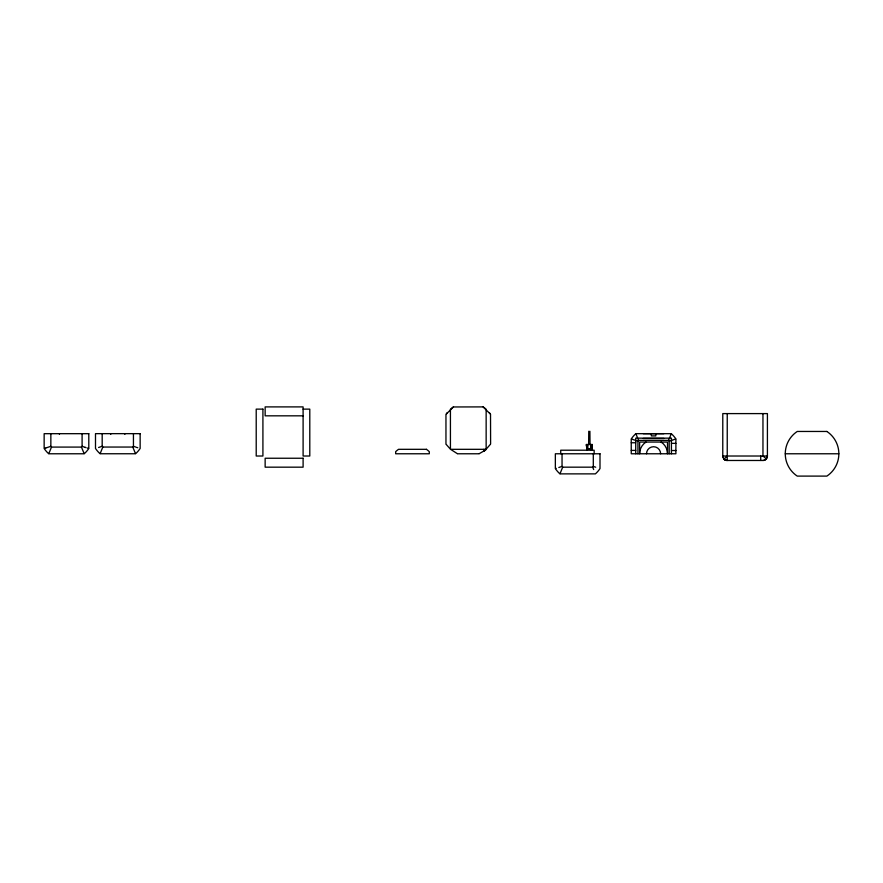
<?xml version="1.0" encoding="UTF-8"?>
<svg xmlns="http://www.w3.org/2000/svg" width="883" height="883" viewBox="0 0 883 883"><rect width="100%" height="100%" fill="white"/><g stroke="black" fill="none" stroke-linecap="round" stroke-linejoin="round"><path stroke-width="1.32" d="M82.097 433.685L82.097 446.312A20.088 20.088 0 0 1 81.446 447.085L51.501 447.085A20.088 20.088 0 0 1 50.85 446.312L50.85 433.685M133.443 433.652L133.443 446.279A20.088 20.088 0 0 1 132.792 447.052L102.836 447.052A20.088 20.088 0 0 1 102.185 446.279L102.185 433.652M593.299 453.774L593.299 466.401A20.088 20.088 0 0 1 592.648 467.173L562.692 467.173A20.088 20.088 0 0 1 562.052 466.401L562.041 453.774M669.193 453.774L669.193 441.147A20.088 20.088 0 0 0 668.541 440.385L638.597 440.385A20.088 20.088 0 0 0 637.945 441.147L637.945 453.774M588.619 444.513L588.762 431.268M591.831 450.175L592.162 444.513L586.5 444.513L586.831 450.175L586.5 444.513L586.941 450.175L587.162 449.061L591.5 449.061L591.831 450.175L590.043 449.061L591.72 450.175L592.162 444.513L591.72 450.175L591.29 445.639M48.83 453.564L51.501 447.085M100.176 453.542L102.836 447.052M560.032 473.663L562.692 467.173M670.937 434.613L668.541 440.385M490.462 414.193L483.1 406.897L453.376 406.964L445.959 414.414L445.959 444.028M490.44 444.281L486.147 449.193L486.147 409.259A26.788 26.788 0 0 0 483.1 406.897M446.412 413.763L447.317 412.56M587.04 449.204L586.996 450.175L586.5 444.513L587.04 449.204L587.868 449.061L587.835 444.513M762.956 413.597L762.956 456.014L766.367 458.884L767.415 456.103L767.415 413.597L722.791 413.597L722.769 456.169L724.358 459.425A7.991 5.651 90 0 0 727.239 460.44L727.239 413.597M766.113 459.171L765.881 459.381A7.991 5.651 -90 0 1 762.956 460.44M724.082 459.171L727.239 456.014M591.5 449.061L588.994 449.061M479.292 453.641L483.917 450.981L483.917 449.315M50.85 446.312L45.993 447.935M102.185 446.279L98.587 447.493M562.041 466.401L558.807 467.504M669.193 441.147L675.672 439.039M45.695 448.023L44.967 448.244M556.213 468.321L555.595 468.509M303.101 409.127L309.79 409.127L309.79 456.014L303.101 456.014L303.101 406.897L265.143 406.897L265.143 415.827L303.101 415.827M643.243 433.652L663.895 433.652M643.243 438.476L663.895 438.476M631.246 442.758L635.716 442.758M671.422 443.354L675.892 443.354M486.003 449.315L450.573 449.315L457.262 453.63M631.246 450.407L635.716 450.407M671.422 450.529L675.892 450.529M457.582 453.774L478.994 453.774M785.274 453.774L838.85 453.774M589.888 449.061L591.003 449.061M631.466 439.039L637.945 441.147M88.554 448.421L87.251 448.023M137.803 447.736L136.755 447.405M85.982 447.615L85.11 447.339M84.956 447.295L82.097 446.312M136.004 447.162L133.443 446.279M595.705 467.228L593.299 466.401M489.48 412.836L489.944 413.454M446.29 444.513L450.429 449.193L450.429 409.259A26.788 26.788 0 0 1 453.476 406.897M490.518 414.27L490.606 444.028M638.597 440.385L635.959 433.961M592.648 467.173L593.674 469.546M132.792 447.052L135.452 453.542M81.446 447.085L84.117 453.564M589.899 431.268L590.043 444.513M590.815 444.513L590.826 449.061M760.716 456.014L760.716 460.451M671.422 453.774L671.422 438.156L635.716 438.156L635.716 453.774M655.804 433.685L655.804 435.915L651.334 435.915L651.334 433.685M594.149 453.774L594.149 450.209L560.727 450.209L560.727 453.774M124.878 433.652A7.064 7.064 0 0 1 124.845 434.293M110.783 434.293A7.064 7.064 0 0 1 110.761 433.652M59.437 434.27A7.064 7.064 0 0 1 59.415 433.685M646.003 442.063A13.951 13.951 0 0 0 639.612 453.774L639.612 442.063L667.526 442.063L667.526 453.774A13.951 13.951 0 0 0 661.135 442.063M646.511 453.774A7.064 7.064 0 0 1 653.563 446.721A7.064 7.064 0 0 1 660.627 453.774M727.239 460.44A7.991 5.651 -90 0 1 724.358 459.447M486.169 449.502A10.817 4.481 -41.8 0 1 483.95 451.257M485.849 449.127A10.817 3.996 -41.4 0 1 483.884 450.716M262.913 409.127L256.213 409.127L256.213 456.014L262.913 456.014L262.913 409.127M826.874 431.456L797.25 431.456A26.788 26.788 0 0 0 797.25 476.103L826.874 476.103A26.788 26.788 0 0 0 826.874 431.456M140.143 433.652L95.496 433.652L95.496 448.465A26.788 26.788 0 0 0 100.099 453.752L135.529 453.752A26.788 26.788 0 0 0 140.143 448.465L140.143 433.652M88.797 433.685L44.15 433.685L44.15 448.498A26.788 26.788 0 0 0 48.753 453.774L84.194 453.774A26.788 26.788 0 0 0 88.797 448.498L88.797 433.685M671.29 433.685L635.848 433.685A26.788 26.788 0 0 0 631.246 438.972L631.246 453.774L675.892 453.774L675.892 438.972A26.788 26.788 0 0 0 671.29 433.685M426.423 449.315L398.542 449.315A25.475 25.475 0 0 0 395.672 451.666L395.672 453.774L429.293 453.774L429.293 451.666A25.475 25.475 0 0 0 426.423 449.315M599.999 453.774L555.352 453.774L555.352 468.586A26.788 26.788 0 0 0 559.954 473.873L595.385 473.873A26.788 26.788 0 0 0 599.999 468.586L599.999 453.774M767.393 456.014L722.791 456.014A4.459 4.459 0 0 0 727.239 460.473L762.956 460.473A4.459 4.459 0 0 0 767.415 456.014M303.101 458.244L265.143 458.244L265.143 467.173L303.101 467.173L303.101 458.244"/></g></svg>
